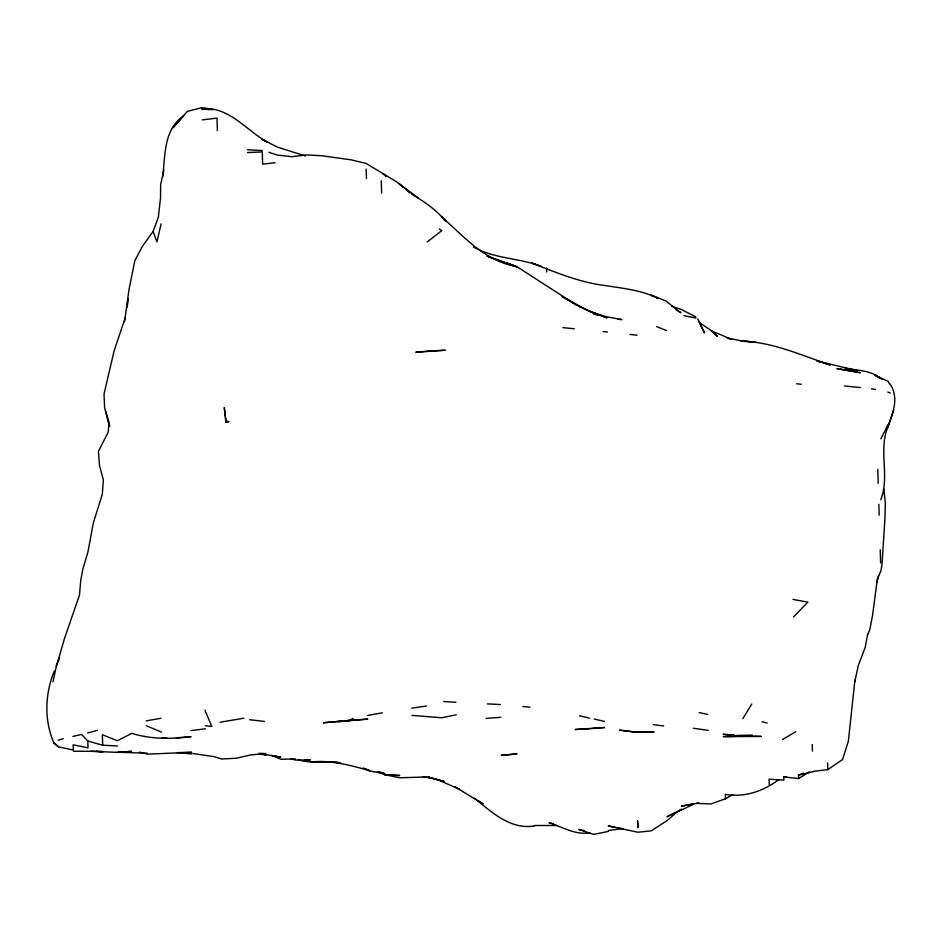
<?xml version="1.0" encoding="UTF-8"?>
<svg xmlns="http://www.w3.org/2000/svg" width="942" height="942" viewBox="0 0 942 942"><rect width="100%" height="100%" fill="white"/><g stroke="black" fill="none" stroke-linecap="round" stroke-linejoin="round"><path stroke-width="1.41" d="M160.517 198.868L160.658 184.55L163.814 170.137M162.742 176.707C165.262 155.665 163.578 129.29 183.49 115.972L173.022 127.735L187.305 111.391L201.977 107.624L212.786 109.731M867.735 633.789L865.18 647.437L858.244 665.641L854.712 682.055L848.365 741.166L842.595 759.334M124.521 321.799L129.042 289.359L134.859 260.557L142.631 246.015L153.146 231.391L158.409 216.919L160.364 199.139M880.758 499.79C889.907 476.358 878.509 451.218 887.482 428.021C892.627 414.091 899.539 397.748 890.013 383.959M127.005 307.41L128.512 298.779M52.964 681.761L56.084 667.348L64.503 638.476L79.481 595.085L80.706 580.743L82.743 569.521L87.959 551.894L93.282 523.116L102.313 494.22L103.396 479.867L99.534 465.678L98.415 451.395L108.224 432.072L109.072 422.452L104.621 408.275L104.032 393.98L114.147 350.73L125.121 318.102M854.724 681.996L855.183 680.042M876.872 582.486L878.651 575.491M893.699 409.841L887.482 428.021M54.306 671.081C44.981 693.583 44.038 720.147 53.776 742.661L57.674 746.217M161.094 223.807L156.949 241.906L153.146 231.391M868.018 634.001L869.89 629.315L872.622 614.914L877.355 578.8L880.876 571.029L882.018 564.34L884.985 517.641L885.315 503.322L883.879 489.051M56.073 665.947L59.605 657.928M880.876 438.854L888.224 424.324M742.826 718.628L751.775 704.039M793.517 616.951L807.859 602.173L792.976 599.395M427.35 241.835L441.81 230.613L439.419 228.953M778.74 779.623C763.691 791.127 744.251 797.78 725.293 794.353L725.458 798.804L710.845 803.973L696.056 803.326M813.111 771.416L827.818 769.614L842.301 759.747M769.284 784.792L769.084 779.187L783.897 780.117L783.779 776.926L798.604 778.551L809.472 771.863M782.519 739.494L795.778 731.734M725.458 798.804L732.794 794.659M693.63 804.244L666.971 816.773L681.549 809.26L676.945 812.086L667.113 820.623L651.181 830.856L637.946 832.222L608.202 825.969L614.961 827.123M798.604 778.551L798.475 775.148L803.797 773.135M698.846 803.02L681.396 806.164L692.087 804.032M58.263 740.212L63.302 738.705M87.559 732.982L97.438 730.321M798.475 775.148L813.146 771.675M72.911 736.397L81.624 734.477L87.806 741.013L102.702 745.216L117.514 745.958M244.013 718.169L220.087 722.243M608.414 831.397L593.731 834.376L578.812 829.49L584.228 830.644M456.305 714.813L441.621 717.757L411.995 715.39M367.651 715.461L382.346 712.8M146.234 720.865L160.917 718.24M225.962 422.216L228.965 421.745L225.927 421.086L224.29 407.568L225.962 422.216L225.927 421.086M352.049 718.593L352.956 718.452M411.748 708.207L426.479 705.97M202.294 119.893L217.001 118.103L217.367 130.62M608.355 830.55L623.086 828.513M190.826 730.639L205.533 728.767M275.099 162.73L262.63 164.144L262.288 151.933L247.534 152.557M783.779 776.926L786.558 776.62M589.892 728.755L575.138 729.508L604.634 727.495L591.246 728.566M176.319 737.81L191.061 736.691C171.362 739.129 150.955 739.376 131.856 733.335L117.326 740.718L102.36 734.701L102.702 745.216M486.001 718.357L500.744 717.321M429.352 776.879L399.82 777.786L384.925 774.713M589.68 832.799C575.221 835.26 562.374 826.864 549.08 822.837L553.131 823.532M161.565 738.222L166.934 738.069M295.588 758.887L280.834 759.287L271.32 755.26M557.24 825.498L534.408 825.51M102.961 751.433L73.417 751.21M534.444 825.946C510.611 829.937 491.453 812.134 474.474 798.145M750.173 736.114L723.326 736.609L761.313 736.444L754.271 736.173M738.01 735.337L752.788 735.419L737.998 735.761L723.173 734.265L733.959 735.043M147.423 753.223L117.832 752.258L131.491 751.351L117.832 752.387L90.903 751.28M202 109.543L201.988 108.719C228.576 106.187 246.097 130.078 267.151 142.077L262.017 139.263L277.019 146.976L305.502 155.972M259.097 753.282L265.809 753.576L251.067 754.872L236.395 758.204L221.641 759.017L213.81 756.603L193.145 753.553M326.65 761.631L333.386 761.937M305.043 759.699L310.424 759.947L295.658 760.076L290.89 758.722M247.452 149.778L262.253 150.52M487.403 703.886L500.343 704.545M386.279 774.783L399.702 775.478L384.913 774.948L377.436 771.745M443.682 701.519L455.916 702.273M844.503 385.985L860.517 387.562M617.87 319.244L621.897 319.597L607.048 316.853L592.118 312.355L578.388 306.068L592.118 312.355L607.048 317.854L588.456 310.73L562.056 296.565L577.128 305.479L516.817 266.61L486.979 256.165L516.852 266.927L506.29 262.912L515.345 266.315C484.329 260.51 463.911 236.454 441.445 216.695L446.013 221.511M191.862 753.977L177.049 752.623L191.779 752.317L147.482 754.118L139.357 752.128M522.834 706.488L530.005 707.171M562.927 327.639L574.255 328.758M603.186 331.56L607.425 331.984M629.939 334.434L637.086 335.164M796.649 383.759L801.265 384.289M205.427 725.74L211.809 726.494L204.944 710.186M249.536 719.676L264.372 721.478M201.988 108.719L210.09 109.696M653.348 724.61L663.698 725.964M259.132 754.024L265.88 754.942L263.395 754.106M871.468 388.858L875.353 389.399M693.359 728.237L708.231 730.391M422.652 776.691L429.399 777.739L426.396 776.703L444.306 781.448L429.422 777.491L438.454 780.011L459.366 789.243L455.033 786.864L483.128 803.997L478.795 801.077M96.826 751.304L102.596 752.211M617.669 827.582L620.378 828.053M298.331 759.747C311.979 764.268 326.132 760.218 340.109 762.761L325.284 761.666L310.519 762.031C330.807 759.723 350.53 765.422 369.876 770.662L363.117 767.966M727.459 338.013L740.965 340.721L755.778 342.17L740.965 341.145C772.228 341.769 801.159 355.299 830.373 364.954L816.844 360.974L857.444 370.653M683.939 315.594L695.879 318.066M852.015 369.747L845.245 368.334C857.703 370.371 871.915 370.442 881.889 379.285M58.498 746.888L53.776 742.661L58.475 746.841L73.358 750.032L73.17 744.816L88.03 747.854L87.806 741.013M699.258 712.588L707.713 714.472M594.237 719.04L604.411 721.407M579.601 715.802L589.515 718.122M275.335 755.931L280.74 757.238L263.419 754.201M762.16 721.713L767.153 723.044M727.248 338.096L731.828 339.485L711.104 330.689M671.564 306.268L680.854 309.282L695.855 316.877M676.12 309.824L680.936 312.779L665.806 300.922L650.851 295.07L657.999 298.379C642.079 290.23 623.675 288.523 606.224 285.673L605.977 285.638C579.825 282.588 555.921 272.379 531.688 263.077L541.061 266.315C519.148 257.814 494.209 258.956 473.367 246.863M268.859 152.274L277.16 155.053L291.949 156.678L306.68 154.924L321.481 155.701L351.166 159.822L366.038 163.402L396.123 181.512L417.895 197.69M593.566 313.863L597.687 315.264M379.426 771.769L384.842 773.617L369.994 771.074L365.001 768.966M656.727 326.662L666.559 330.571M146.375 725.764L161.353 732.064M887.823 392.037L890.272 393.073M411.642 194.205C424.371 201.529 436.487 210.148 446.025 221.441M879.592 378.26L874.988 375.257L888.2 381.38L889.366 383.806M403.906 187.47L399.267 183.937L403.635 187.54M405.814 189.342L410.182 192.957L404.954 188.388M712.128 331.619L717.251 336.247L711.069 330.418L699.258 322.482L704.604 332.95L697.763 318.843M109.955 426.102L107.918 421.145L105.94 411.901M827.594 762.938L827.818 769.614M877.779 469.446L878.203 483.387M878.839 504.335L879.169 515.203M880.217 549.763L880.629 562.975M812.216 744.557L812.416 751.045M381.274 180.805L381.628 193.157M366.167 169.065L366.438 178.591M546.607 268.034L546.701 271.991M637.993 827.582L637.557 820.859L637.993 827.582M502.298 755.19L501.356 755.296L517.052 753.941L502.298 755.19M353.05 720.077L338.331 721.666L367.816 719.135L353.05 720.077M353.026 720.1L323.565 722.761L353.026 720.1M430.553 350.907L415.834 352.249L445.307 350.236L430.553 350.907M649.132 731.793L634.378 732.087L619.542 730.132L634.39 731.899L654.101 731.934L649.144 731.757M860.105 372.702L837.144 368.616L860.105 372.702M386.397 176.448L383.053 173.787L386.35 176.448"/></g></svg>
